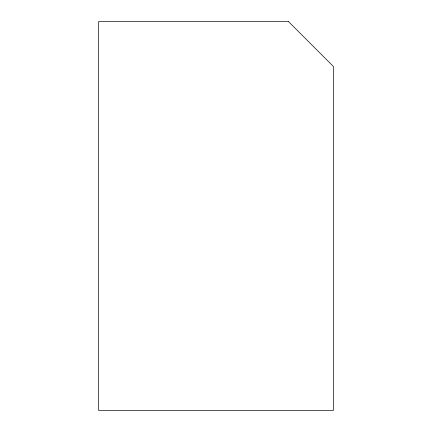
<?xml version="1.0" encoding="UTF-8"?>
<svg xmlns="http://www.w3.org/2000/svg" width="432" height="432" viewBox="0 0 432 432"><rect width="100%" height="100%" fill="white"/><g stroke="black" fill="none" stroke-linecap="round" stroke-linejoin="round"><path stroke-width="0.65" d="M288.527 21.6L98.615 21.6L98.615 410.4L333.385 410.4L333.385 66.463L288.527 21.6"/></g></svg>
